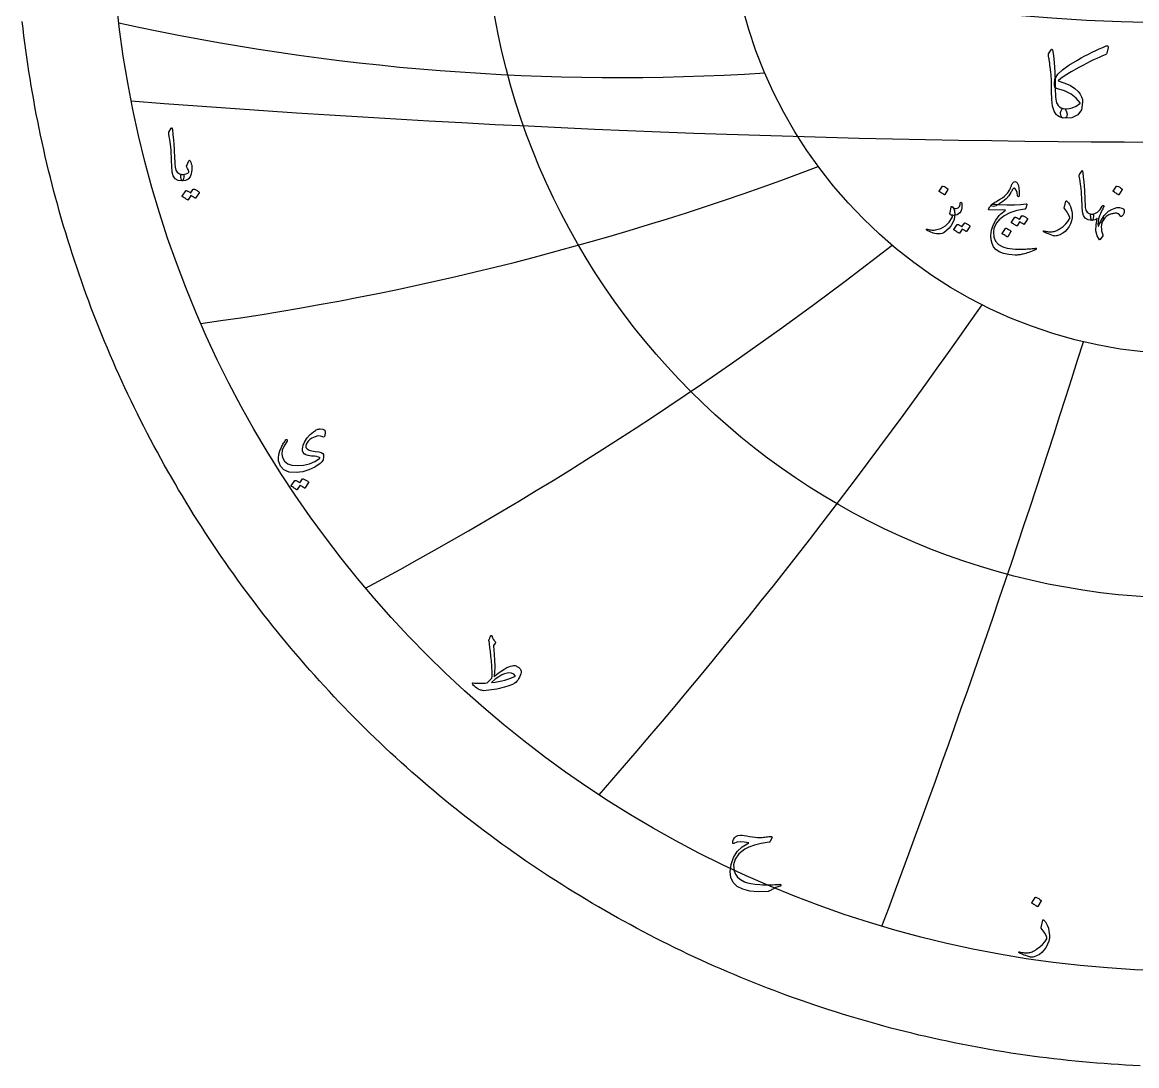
# Model space of a CAD drawing. Header units: millimetres. Extents: x -71 to 71, y -71 to 73.
# Drawn here: x -70.3 to -3.2, y -70.7 to -7.9 of the extents above; entities that cross this region are included whole.
import ezdxf

# ---------------------------------------------------------------- set-up
doc = ezdxf.new("R2010")
doc.units = ezdxf.units.MM
for name, color, linetype in [('CUT_OUTER', 1, 'Continuous'), ('ENGRAVE', 7, 'Continuous'), ('ENGRAVE_FINE', 8, 'Continuous'), ('TEXT', 5, 'Continuous')]:
    doc.layers.add(name, color=color, linetype=linetype)

msp = doc.modelspace()

# ---------------------------------------------------------------- linework, layer by layer
at = {"layer": 'CUT_OUTER'}
msp.add_lwpolyline([(-3.0384, -70.6972), (-3.4722, -70.6773), (-3.9058, -70.6546), (-4.3392, -70.6293), (-4.7725, -70.6014), (-5.2056, -70.5708), (-5.6385, -70.5375), (-6.0712, -70.5016), (-6.5037, -70.463), (-6.9359, -70.4218), (-7.3679, -70.3779), (-7.7996, -70.3313), (-8.231, -70.2822), (-8.6621, -70.2303), (-9.0928, -70.1759), (-9.5233, -70.1187), (-9.9533, -70.059), (-10.383, -69.9966), (-10.8123, -69.9316), (-11.2412, -69.8639), (-11.6697, -69.7936), (-12.0977, -69.7207), (-12.5253, -69.6452), (-12.9524, -69.567), (-13.379, -69.4862), (-13.8051, -69.4028), (-14.2307, -69.3168), (-14.6557, -69.2282), (-15.0802, -69.137), (-15.5042, -69.0431), (-15.9275, -68.9467), (-16.3502, -68.8477), (-16.7724, -68.746), (-17.1939, -68.6418), (-17.6147, -68.535), (-18.0349, -68.4257), (-18.4544, -68.3137), (-18.8733, -68.1992), (-19.2914, -68.0821), (-19.7087, -67.9625), (-20.1254, -67.8403), (-20.5413, -67.7155), (-20.9564, -67.5882), (-21.3707, -67.4583), (-21.7842, -67.3259), (-22.1969, -67.191), (-22.6088, -67.0535), (-23.0198, -66.9135), (-23.4299, -66.771), (-23.8392, -66.626), (-24.2475, -66.4785), (-24.655, -66.3285), (-25.0615, -66.1759), (-25.4671, -66.0209), (-25.8717, -65.8634), (-26.2753, -65.7034), (-26.678, -65.541), (-27.0796, -65.376), (-27.4803, -65.2086), (-27.8799, -65.0388), (-28.2784, -64.8665), (-28.6759, -64.6918), (-29.0723, -64.5146), (-29.4676, -64.335), (-29.8618, -64.153), (-30.2549, -63.9685), (-30.6468, -63.7817), (-31.0376, -63.5925), (-31.4272, -63.4008), (-31.8156, -63.2068), (-32.2029, -63.0104), (-32.5889, -62.8116), (-32.9737, -62.6105), (-33.3572, -62.407), (-33.7395, -62.2011), (-34.1205, -61.9929), (-34.5003, -61.7824), (-34.8787, -61.5695), (-35.2558, -61.3544), (-35.6316, -61.1369), (-36.0061, -60.9171), (-36.3792, -60.695), (-36.7509, -60.4707), (-37.1213, -60.244), (-37.4902, -60.0151), (-37.8578, -59.784), (-38.2239, -59.5505), (-38.5886, -59.3149), (-38.9518, -59.077), (-39.3135, -58.8369), (-39.6738, -58.5945), (-40.0326, -58.35), (-40.3899, -58.1033), (-40.7456, -57.8543), (-41.0998, -57.6032), (-41.4525, -57.35), (-41.8036, -57.0946), (-42.1532, -56.837), (-42.5011, -56.5773), (-42.8475, -56.3154), (-43.1922, -56.0514), (-43.5353, -55.7854), (-43.8768, -55.5172), (-44.2166, -55.2469), (-44.5548, -54.9746), (-44.8913, -54.7002), (-45.226, -54.4237), (-45.5591, -54.1451), (-45.8905, -53.8646), (-46.2201, -53.582), (-46.548, -53.2974), (-46.8742, -53.0108), (-47.1986, -52.7222), (-47.5212, -52.4316), (-47.842, -52.139), (-48.161, -51.8444), (-48.4782, -51.548), (-48.7936, -51.2495), (-49.1072, -50.9492), (-49.4188, -50.6469), (-49.7287, -50.3427), (-50.0366, -50.0366), (-50.3427, -49.7287), (-50.6469, -49.4188), (-50.9492, -49.1072), (-51.2495, -48.7936), (-51.548, -48.4782), (-51.8444, -48.161), (-52.139, -47.842), (-52.4316, -47.5212), (-52.7222, -47.1986), (-53.0108, -46.8742), (-53.2974, -46.548), (-53.582, -46.2201), (-53.8646, -45.8905), (-54.1451, -45.5591), (-54.4237, -45.226), (-54.7002, -44.8913), (-54.9746, -44.5548), (-55.2469, -44.2166), (-55.5172, -43.8768), (-55.7854, -43.5353), (-56.0514, -43.1922), (-56.3154, -42.8475), (-56.5773, -42.5011), (-56.837, -42.1532), (-57.0946, -41.8036), (-57.35, -41.4525), (-57.6032, -41.0998), (-57.8543, -40.7456), (-58.1033, -40.3899), (-58.35, -40.0326), (-58.5945, -39.6738), (-58.8369, -39.3135), (-59.077, -38.9518), (-59.3149, -38.5886), (-59.5505, -38.2239), (-59.784, -37.8578), (-60.0151, -37.4902), (-60.244, -37.1213), (-60.4707, -36.7509), (-60.695, -36.3792), (-60.9171, -36.0061), (-61.1369, -35.6316), (-61.3544, -35.2558), (-61.5695, -34.8787), (-61.7824, -34.5003), (-61.9929, -34.1205), (-62.2011, -33.7395), (-62.407, -33.3572), (-62.6105, -32.9737), (-62.8116, -32.5889), (-63.0104, -32.2029), (-63.2068, -31.8156), (-63.4008, -31.4272), (-63.5925, -31.0376), (-63.7817, -30.6468), (-63.9685, -30.2549), (-64.153, -29.8618), (-64.335, -29.4676), (-64.5146, -29.0723), (-64.6918, -28.6759), (-64.8665, -28.2784), (-65.0388, -27.8799), (-65.2086, -27.4803), (-65.376, -27.0796), (-65.541, -26.678), (-65.7034, -26.2753), (-65.8634, -25.8717), (-66.0209, -25.4671), (-66.1759, -25.0615), (-66.3285, -24.655), (-66.4785, -24.2475), (-66.626, -23.8392), (-66.771, -23.4299), (-66.9135, -23.0198), (-67.0535, -22.6088), (-67.191, -22.1969), (-67.3259, -21.7842), (-67.4583, -21.3707), (-67.5882, -20.9564), (-67.7155, -20.5413), (-67.8403, -20.1254), (-67.9625, -19.7087), (-68.0821, -19.2914), (-68.1992, -18.8733), (-68.3137, -18.4544), (-68.4257, -18.0349), (-68.535, -17.6147), (-68.6418, -17.1939), (-68.746, -16.7724), (-68.8477, -16.3502), (-68.9467, -15.9275), (-69.0431, -15.5042), (-69.137, -15.0802), (-69.2282, -14.6557), (-69.3168, -14.2307), (-69.4028, -13.8051), (-69.4862, -13.379), (-69.567, -12.9524), (-69.6452, -12.5253), (-69.7207, -12.0977), (-69.7936, -11.6697), (-69.8639, -11.2412), (-69.9316, -10.8123), (-69.9966, -10.383), (-70.059, -9.9533), (-70.1187, -9.5233), (-70.1759, -9.0928), (-70.2303, -8.6621), (-70.2822, -8.231), (-70.3313, -7.7996)], dxfattribs=at)
at = {"layer": 'ENGRAVE'}
for radius in [65, 42.5483, 27.8517]:
    msp.add_circle((0, 0), radius, dxfattribs=at)
for centre, radius, start, end in [((0, 110.8421), 118.728, 237.334847, 302.665153), ((-34.3759, 128.2927), 139.4671, 257.517365, 273.595273), ((-82.9134, 143.6102), 171.1984, 277.834249, 290.696576), ((-156.1993, 156.1993), 224.9596, 298.266678, 307.913423), ((-286.7682, 165.5657), 333.8538, 318.79094, 325.222103), ((-639.4449, 171.3387), 663.368, 339.3790811, 342.5946627)]:
    msp.add_arc(centre, radius, start, end, dxfattribs=at)
at = {"layer": 'ENGRAVE_FINE'}
msp.add_arc((0, 804.8937), 819.9608, 265.5394658, 274.4605342, dxfattribs=at)
at = {"layer": 'TEXT'}
for points in [[(-7.975, -11.3838), (-7.5652, -11.5182), (-7.227, -11.6684), (-6.9602, -11.8344), (-6.765, -12.0163), (-6.6471, -12.1778), (-6.5629, -12.338), (-6.5123, -12.4968), (-6.4955, -12.6543), (-6.5687, -13.1166), (-6.7884, -13.4311), (-7.1545, -13.5978), (-7.667, -13.6168), (-7.7034, -13.6071), (-7.7357, -13.5838), (-7.7639, -13.5466), (-7.788, -13.4958), (-7.8097, -13.4232), (-7.8196, -13.3541), (-7.8179, -13.2885), (-7.8045, -13.2263), (-7.7732, -13.1383), (-7.7399, -13.0778), (-7.7045, -13.0448), (-7.667, -13.0393), (-7.3834, -13.0561), (-7.1211, -13.0131), (-6.8802, -12.9103), (-6.6605, -12.7478), (-6.6471, -12.7343), (-6.6399, -12.7216), (-6.6388, -12.7096), (-6.644, -12.6983), (-6.8757, -12.4233), (-7.1912, -12.1868), (-7.5907, -11.9888), (-8.074, -11.8293), (-8.1245, -11.8014), (-8.1606, -11.7454), (-8.1823, -11.6612), (-8.1895, -11.5488), (-8.1861, -11.4494), (-8.1757, -11.3604), (-8.1586, -11.2817), (-8.1345, -11.2133), (-7.9795, -10.9802), (-7.7069, -10.721), (-7.3167, -10.4357), (-6.809, -10.1243), (-6.5823, -9.9979), (-6.3587, -9.8774), (-6.1382, -9.7628), (-5.9207, -9.654), (-5.7064, -9.5511), (-5.4952, -9.4539), (-5.287, -9.3627), (-5.082, -9.2773), (-5.0167, -9.2621), (-4.9747, -9.2718), (-4.9562, -9.3061), (-4.961, -9.3653), (-5.0435, -9.7118), (-5.0552, -9.7472), (-5.0737, -9.7764), (-5.0992, -9.7994), (-5.1315, -9.8163), (-5.2889, -9.8762), (-5.4587, -9.9462), (-5.6409, -10.0261), (-5.8355, -10.116), (-6.0421, -10.2162), (-6.2604, -10.3271), (-6.4903, -10.4486), (-6.732, -10.5808), (-7.183, -10.8372), (-7.5405, -11.0565), (-7.8045, -11.2387), (-7.975, -11.3838)], [(-7.6615, -13.0393), (-7.5752, -13.0729), (-7.5089, -13.141), (-7.4625, -13.2434), (-7.436, -13.3803), (-7.4377, -13.494), (-7.4759, -13.5714), (-7.5505, -13.6123), (-7.6615, -13.6168), (-7.7849, -13.5934), (-7.8966, -13.5508), (-7.9967, -13.4889), (-8.085, -13.4078), (-8.2139, -13.2039), (-8.3036, -12.9004), (-8.3542, -12.4972), (-8.3655, -11.9943), (-8.3638, -11.8418), (-8.3641, -11.6924), (-8.3665, -11.5462), (-8.371, -11.403), (-8.3775, -11.2633), (-8.3861, -11.1273), (-8.3968, -10.9951), (-8.4095, -10.8668), (-8.4282, -10.7038), (-8.4459, -10.556), (-8.4626, -10.4233), (-8.4782, -10.3058), (-8.4929, -10.204), (-8.5064, -10.1188), (-8.519, -10.05), (-8.5305, -9.9978), (-8.5501, -9.9104), (-8.5594, -9.841), (-8.5583, -9.7894), (-8.547, -9.7558), (-8.3875, -9.5028), (-8.3645, -9.4766), (-8.3449, -9.4698), (-8.3287, -9.4821), (-8.316, -9.5138), (-8.2483, -9.8468), (-8.1991, -10.2906), (-8.1685, -10.8451), (-8.1565, -11.5103), (-8.1522, -11.7562), (-8.1448, -11.9771), (-8.1343, -12.1728), (-8.1207, -12.3435), (-8.1041, -12.4887), (-8.0843, -12.6082), (-8.0615, -12.7019), (-8.0355, -12.7698), (-7.9729, -12.8691), (-7.8897, -12.9471), (-7.7859, -13.0038), (-7.6615, -13.0393)], [(-61.3606, -14.2373), (-61.3521, -14.2241), (-61.3441, -14.2153), (-61.3367, -14.2109), (-61.3298, -14.2109), (-61.3194, -14.2167), (-61.31, -14.234), (-61.3018, -14.2629), (-61.2946, -14.3033), (-61.2583, -14.6319), (-61.2286, -14.9358), (-61.2055, -15.2149), (-61.189, -15.4693), (-61.1785, -15.6868), (-61.1687, -15.8818), (-61.1598, -16.0542), (-61.1516, -16.2041), (-61.1446, -16.3314), (-61.139, -16.4362), (-61.1347, -16.5184), (-61.1318, -16.5781), (-61.0928, -16.7569), (-61.0064, -16.8883), (-60.8728, -16.9725), (-60.6918, -17.0093), (-60.6415, -17.0225), (-60.6093, -17.0533), (-60.5953, -17.1017), (-60.5994, -17.1677), (-60.6201, -17.2717), (-60.6423, -17.3459), (-60.6663, -17.3905), (-60.6918, -17.4053), (-60.9465, -17.3718), (-61.134, -17.2711), (-61.2545, -17.1034), (-61.3078, -16.8685), (-61.3162, -16.7562), (-61.3238, -16.6436), (-61.3305, -16.5307), (-61.3364, -16.4175), (-61.3418, -16.3041), (-61.3469, -16.1904), (-61.3517, -16.0764), (-61.3562, -15.9621), (-61.3645, -15.7442), (-61.376, -15.548), (-61.3909, -15.3735), (-61.409, -15.2207), (-61.4305, -15.074), (-61.4552, -14.9177), (-61.4833, -14.7517), (-61.5146, -14.5761), (-61.5188, -14.5445), (-61.5179, -14.5156), (-61.5122, -14.4895), (-61.5014, -14.4661)], [(-60.4278, -16.4769), (-60.3046, -16.2041), (-60.2865, -16.1741), (-60.2672, -16.1634), (-60.2469, -16.1719), (-60.2254, -16.1997), (-60.1858, -16.2829), (-60.155, -16.3697), (-60.133, -16.46), (-60.1198, -16.5539), (-60.1157, -16.652), (-60.1209, -16.7547), (-60.1355, -16.8621), (-60.1594, -16.9741), (-60.2323, -17.1628), (-60.3453, -17.2975), (-60.4985, -17.3784), (-60.6918, -17.4053), (-60.7141, -17.3913), (-60.7369, -17.3492), (-60.7603, -17.2791), (-60.7842, -17.1809), (-60.7911, -17.1284), (-60.7897, -17.0852), (-60.7801, -17.0514), (-60.7622, -17.0269), (-60.7479, -17.0176), (-60.7314, -17.0115), (-60.7127, -17.0088), (-60.6918, -17.0093), (-60.57, -17.0055), (-60.4641, -16.9807), (-60.3742, -16.9351), (-60.3002, -16.8685), (-60.2969, -16.8633), (-60.2958, -16.8564), (-60.2969, -16.8479), (-60.3002, -16.8377), (-60.3176, -16.7756), (-60.3431, -16.7123), (-60.377, -16.648), (-60.419, -16.5825), (-60.4328, -16.5578), (-60.4388, -16.5319), (-60.4372, -16.505), (-60.4278, -16.4769)], [(-6.5505, -16.8095), (-6.5425, -16.7971), (-6.535, -16.7889), (-6.5281, -16.7848), (-6.5216, -16.7848), (-6.5118, -16.7902), (-6.5031, -16.8064), (-6.4953, -16.8335), (-6.4886, -16.8714), (-6.4546, -17.1795), (-6.4268, -17.4643), (-6.4051, -17.726), (-6.3896, -17.9645), (-6.3797, -18.1684), (-6.3705, -18.3512), (-6.3622, -18.5129), (-6.3546, -18.6534), (-6.348, -18.7727), (-6.3427, -18.871), (-6.3387, -18.9481), (-6.336, -19.004), (-6.2994, -19.1716), (-6.2184, -19.2948), (-6.0931, -19.3737), (-5.9235, -19.4083), (-5.8763, -19.4206), (-5.8462, -19.4495), (-5.833, -19.4949), (-5.8369, -19.5568), (-5.8562, -19.6542), (-5.8771, -19.7238), (-5.8995, -19.7656), (-5.9235, -19.7795), (-6.1622, -19.7481), (-6.3381, -19.6537), (-6.451, -19.4964), (-6.501, -19.2763), (-6.5089, -19.1709), (-6.516, -19.0654), (-6.5223, -18.9595), (-6.5278, -18.8534), (-6.5328, -18.7471), (-6.5376, -18.6405), (-6.5421, -18.5336), (-6.5464, -18.4265), (-6.5541, -18.2222), (-6.5649, -18.0382), (-6.5789, -17.8747), (-6.5959, -17.7314), (-6.616, -17.5939), (-6.6392, -17.4473), (-6.6655, -17.2917), (-6.6949, -17.1271), (-6.6987, -17.0975), (-6.698, -17.0704), (-6.6926, -17.0459), (-6.6825, -17.024)], [(-60.0362, -17.9025), (-60.0307, -17.897), (-60.023, -17.8937), (-60.0131, -17.8926), (-60.001, -17.8937), (-59.9577, -17.9099), (-59.9158, -17.9278), (-59.8752, -17.9473), (-59.836, -17.9685), (-59.798, -17.9916), (-59.7607, -18.0169), (-59.7243, -18.0444), (-59.6886, -18.0741), (-59.6818, -18.0832), (-59.6787, -18.0928), (-59.6796, -18.103), (-59.6842, -18.1137), (-59.8954, -18.4481), (-59.9012, -18.4525), (-59.9097, -18.4525), (-59.921, -18.4481), (-59.935, -18.4393), (-59.9447, -18.4312), (-59.9603, -18.4201), (-59.9821, -18.4059), (-60.0098, -18.3887), (-60.0439, -18.3682), (-60.0846, -18.3442), (-60.1319, -18.3165), (-60.1858, -18.2853), (-60.353, -18.5449), (-60.3607, -18.5529), (-60.3706, -18.5548), (-60.3827, -18.5507), (-60.397, -18.5405), (-60.4094, -18.5317), (-60.4289, -18.5185), (-60.4556, -18.5009), (-60.4894, -18.4789), (-60.531, -18.4525), (-60.5807, -18.4217), (-60.6388, -18.3865), (-60.705, -18.3469), (-60.7119, -18.3403), (-60.7149, -18.3337), (-60.7141, -18.3271), (-60.7094, -18.3205), (-60.4938, -17.9993), (-60.4883, -17.9938), (-60.4806, -17.9905), (-60.4707, -17.9894), (-60.4586, -17.9905), (-60.4218, -18.0025), (-60.386, -18.0164), (-60.3514, -18.0322), (-60.3178, -18.0499), (-60.2854, -18.0693), (-60.254, -18.0901), (-60.2238, -18.1122), (-60.1946, -18.1357)], [(-14.9325, -17.7211), (-14.9273, -17.716), (-14.9201, -17.7129), (-14.9108, -17.7118), (-14.8995, -17.7129), (-14.8193, -17.7454), (-14.7438, -17.7851), (-14.6729, -17.832), (-14.6066, -17.8861), (-14.6002, -17.8944), (-14.5973, -17.9026), (-14.5981, -17.9109), (-14.6025, -17.9191), (-14.7964, -18.2326), (-14.8036, -18.2401), (-14.8129, -18.2419), (-14.8242, -18.238), (-14.8376, -18.2285), (-14.8492, -18.2203), (-14.8675, -18.2079), (-14.8925, -18.1914), (-14.9243, -18.1708), (-14.9632, -18.146), (-15.0098, -18.1171), (-15.0642, -18.0841), (-15.1264, -18.047), (-15.1346, -18.0408), (-15.1388, -18.0346), (-15.1388, -18.0284), (-15.1346, -18.0223)], [(-12.0244, -18.8885), (-11.9999, -18.8598), (-11.9718, -18.8313), (-11.9401, -18.803), (-11.9048, -18.7751), (-11.8658, -18.7471), (-11.8233, -18.7189), (-11.7771, -18.6904), (-11.7274, -18.6616), (-11.5067, -18.5312), (-11.3273, -18.4162), (-11.1891, -18.3167), (-11.0921, -18.2326), (-11.0171, -18.1499), (-10.9529, -18.0625), (-10.8995, -17.9704), (-10.857, -17.8738), (-10.8386, -17.8254), (-10.8204, -17.7794), (-10.8025, -17.7357), (-10.7848, -17.6943), (-10.7677, -17.6558), (-10.7513, -17.6206), (-10.7357, -17.5887), (-10.7209, -17.5603), (-10.6881, -17.5115), (-10.6518, -17.4767), (-10.6118, -17.4558), (-10.5683, -17.4489), (-10.5257, -17.4558), (-10.4847, -17.4767), (-10.4453, -17.5115), (-10.4074, -17.5603), (-10.3602, -17.6716), (-10.33, -17.8325), (-10.3169, -18.0429), (-10.3208, -18.3028), (-10.3233, -18.3262), (-10.3311, -18.343), (-10.344, -18.353), (-10.362, -18.3564), (-10.3806, -18.3528), (-10.395, -18.3419), (-10.4053, -18.3239), (-10.4115, -18.2986), (-10.4432, -18.1001), (-10.4888, -17.9583), (-10.5484, -17.8732), (-10.6219, -17.8449), (-10.6407, -17.8482), (-10.66, -17.8583), (-10.6799, -17.875), (-10.7003, -17.8985), (-10.7093, -17.9126), (-10.7198, -17.93), (-10.732, -17.9507), (-10.7456, -17.9748), (-10.7608, -18.0023), (-10.7776, -18.0331), (-10.7959, -18.0672), (-10.8158, -18.1048), (-10.9338, -18.2981), (-11.0942, -18.4781), (-11.2968, -18.6446), (-11.5418, -18.7978), (-11.5443, -18.7993), (-11.5521, -18.8039), (-11.565, -18.8117), (-11.583, -18.8225), (-11.6062, -18.8364), (-11.6346, -18.8534), (-11.6681, -18.8736), (-11.7068, -18.8968), (-11.7885, -18.9334), (-11.8687, -18.9442), (-11.9473, -18.9292), (-12.0244, -18.8885)], [(-4.4509, -17.7253), (-4.4457, -17.7201), (-4.4385, -17.717), (-4.4292, -17.716), (-4.4179, -17.717), (-4.3377, -17.7495), (-4.2622, -17.7892), (-4.1913, -17.8361), (-4.125, -17.8903), (-4.1186, -17.8985), (-4.1157, -17.9068), (-4.1165, -17.915), (-4.1209, -17.9233), (-4.3148, -18.2368), (-4.322, -18.2442), (-4.3313, -18.246), (-4.3426, -18.2422), (-4.356, -18.2326), (-4.3676, -18.2244), (-4.3859, -18.212), (-4.4109, -18.1955), (-4.4426, -18.1749), (-4.4816, -18.1501), (-4.5282, -18.1213), (-4.5826, -18.0883), (-4.6448, -18.0511), (-4.653, -18.0449), (-4.6571, -18.0388), (-4.6571, -18.0326), (-4.653, -18.0264)], [(-13.8229, -18.6946), (-13.8028, -18.6977), (-13.7878, -18.707), (-13.778, -18.7225), (-13.7734, -18.7441), (-13.7649, -18.888), (-13.7723, -19.0184), (-13.7958, -19.1355), (-13.8353, -19.2391), (-13.8915, -19.3263), (-13.9652, -19.3938), (-14.0565, -19.4418), (-14.1653, -19.4701), (-14.2416, -19.4792), (-14.3138, -19.4773), (-14.3818, -19.4647), (-14.4458, -19.4413), (-14.4679, -19.4237), (-14.4808, -19.3959), (-14.4844, -19.3577), (-14.4788, -19.3093), (-14.4169, -18.9958), (-14.412, -18.972), (-14.4055, -18.9545), (-14.3975, -18.9432), (-14.388, -18.938), (-14.3774, -18.9385), (-14.3663, -18.9442), (-14.3547, -18.955), (-14.3426, -18.971), (-14.3114, -19.0061), (-14.2715, -19.0329), (-14.2227, -19.0514), (-14.1653, -19.0618), (-14.1054, -19.0623), (-14.0498, -19.0514), (-13.9982, -19.0293), (-13.9508, -18.9958), (-13.9098, -18.9493), (-13.8817, -18.8926), (-13.8664, -18.8256), (-13.8641, -18.7483), (-13.8615, -18.7248), (-13.8538, -18.708), (-13.8409, -18.698), (-13.8229, -18.6946)], [(-7.4993, -18.6286), (-7.4969, -18.6212), (-7.4941, -18.6152), (-7.4907, -18.6108), (-7.4869, -18.608), (-7.4753, -18.607), (-7.4611, -18.6121), (-7.4443, -18.6235), (-7.425, -18.641), (-7.3497, -18.7305), (-7.2848, -18.8338), (-7.2301, -18.9512), (-7.1858, -19.0824), (-7.1512, -19.2237), (-7.1301, -19.3629), (-7.1223, -19.5), (-7.128, -19.6351), (-7.1646, -19.813), (-7.2249, -19.9837), (-7.309, -20.1471), (-7.4168, -20.3034), (-7.5457, -20.4449), (-7.6931, -20.5602), (-7.8592, -20.6491), (-8.0438, -20.7118), (-8.0933, -20.7223), (-8.1428, -20.7252), (-8.1923, -20.7203), (-8.2417, -20.7076), (-8.3558, -20.6678), (-8.4588, -20.6308), (-8.5507, -20.5966), (-8.6316, -20.5653), (-8.701, -20.5368), (-8.7589, -20.5112), (-8.8052, -20.4884), (-8.8399, -20.4684), (-8.8471, -20.4622), (-8.8523, -20.456), (-8.8553, -20.4498), (-8.8564, -20.4436), (-8.8556, -20.4356), (-8.8533, -20.4282), (-8.8494, -20.4212), (-8.844, -20.4148), (-8.837, -20.4099), (-8.8285, -20.4075), (-8.8185, -20.4078), (-8.8069, -20.4106), (-8.7362, -20.4296), (-8.6687, -20.4452), (-8.6042, -20.4574), (-8.5429, -20.4663), (-8.4841, -20.4719), (-8.4274, -20.4741), (-8.3727, -20.4729), (-8.3201, -20.4684), (-8.2677, -20.46), (-8.2134, -20.4472), (-8.1573, -20.4301), (-8.0994, -20.4086), (-8.0398, -20.3824), (-7.9783, -20.3513), (-7.915, -20.3154), (-7.8499, -20.2745), (-7.6671, -20.143), (-7.5106, -20.0002), (-7.3804, -19.846), (-7.2765, -19.6805), (-7.2698, -19.6671), (-7.2662, -19.6516), (-7.2657, -19.6341), (-7.2683, -19.6145), (-7.3116, -19.4987), (-7.3796, -19.3701), (-7.4724, -19.2286), (-7.59, -19.0741), (-7.5952, -19.0643), (-7.5983, -19.0556), (-7.5993, -19.0478), (-7.5983, -19.0411)], [(-14.3385, -18.971), (-14.2918, -19.0326), (-14.255, -19.0937), (-14.2279, -19.1543), (-14.2106, -19.2144), (-14.2008, -19.2783), (-14.1962, -19.3546), (-14.1967, -19.4433), (-14.2024, -19.5444), (-14.2372, -19.7344), (-14.3045, -19.9167), (-14.4042, -20.0912), (-14.5365, -20.258), (-14.6819, -20.4013), (-14.8211, -20.5055), (-14.9542, -20.5705), (-15.081, -20.5963), (-15.286, -20.589), (-15.4842, -20.5509), (-15.6758, -20.4818), (-15.8606, -20.3818), (-15.8735, -20.3732), (-15.8833, -20.3642), (-15.89, -20.3547), (-15.8936, -20.3446), (-15.8944, -20.333), (-15.8926, -20.323), (-15.8882, -20.3145), (-15.8813, -20.3075), (-15.8707, -20.3029), (-15.8596, -20.3013), (-15.848, -20.3029), (-15.8359, -20.3075), (-15.7672, -20.3265), (-15.7013, -20.3421), (-15.6383, -20.3543), (-15.5781, -20.3632), (-15.5204, -20.3685), (-15.4651, -20.3699), (-15.4122, -20.3674), (-15.3615, -20.3611), (-15.0302, -20.2663), (-14.75, -20.1095), (-14.5208, -19.8909), (-14.3426, -19.6104), (-14.3408, -19.6016), (-14.3395, -19.5877), (-14.3388, -19.5686), (-14.3385, -19.5444), (-14.3452, -19.5256), (-14.3653, -19.5021), (-14.3988, -19.474), (-14.4458, -19.4413), (-14.4664, -19.416), (-14.4788, -19.3856), (-14.4829, -19.35), (-14.4788, -19.3093), (-14.4169, -18.9958), (-14.4042, -18.9555), (-14.387, -18.938), (-14.3651, -18.9432), (-14.3385, -18.971)], [(-11.5789, -18.8184), (-11.0496, -18.8369), (-10.592, -18.839), (-10.206, -18.8246), (-9.8918, -18.7936), (-9.8821, -18.7925), (-9.8737, -18.7931), (-9.8666, -18.7956), (-9.8608, -18.7998), (-9.8566, -18.8056), (-9.8541, -18.8127), (-9.8535, -18.8211), (-9.8546, -18.8308), (-9.8627, -18.8684), (-9.8706, -18.9029), (-9.8782, -18.9344), (-9.8856, -18.9628), (-9.8927, -18.988), (-9.8995, -19.0102), (-9.9061, -19.0293), (-9.9124, -19.0453), (-9.9258, -19.0708), (-9.9413, -19.0896), (-9.9588, -19.1017), (-9.9784, -19.1071), (-10.4548, -19.1935), (-10.8694, -19.3288), (-11.2221, -19.5132), (-11.5129, -19.7465), (-11.6598, -19.9143), (-11.7666, -20.092), (-11.8331, -20.2794), (-11.8594, -20.4766), (-11.8341, -20.7863), (-11.7336, -21.0387), (-11.5577, -21.2338), (-11.3066, -21.3718), (-11.1764, -21.4135), (-11.0333, -21.4481), (-10.8774, -21.4754), (-10.7085, -21.4955), (-10.527, -21.5087), (-10.3331, -21.5151), (-10.1269, -21.5148), (-9.9083, -21.5079), (-9.8305, -21.5035), (-9.7541, -21.4986), (-9.6789, -21.4932), (-9.6051, -21.4873), (-9.533, -21.4808), (-9.4633, -21.4738), (-9.3958, -21.4664), (-9.3308, -21.4584), (-9.3109, -21.4573), (-9.2967, -21.4625), (-9.2882, -21.4738), (-9.2854, -21.4914), (-9.2869, -21.5117), (-9.2916, -21.5275), (-9.2993, -21.5386), (-9.3101, -21.545), (-9.4267, -21.5942), (-9.537, -21.6388), (-9.6412, -21.6788), (-9.7391, -21.7141), (-9.8306, -21.7451), (-9.9155, -21.7719), (-9.9936, -21.7946), (-10.065, -21.8131), (-10.1322, -21.8268), (-10.1975, -21.8389), (-10.2611, -21.8495), (-10.3228, -21.8585), (-10.383, -21.8655), (-10.4419, -21.8698), (-10.4995, -21.8717), (-10.5559, -21.8709), (-10.9405, -21.841), (-11.2613, -21.776), (-11.518, -21.676), (-11.7109, -21.5409), (-11.8524, -21.372), (-11.9512, -21.1748), (-12.0071, -20.9492), (-12.0203, -20.6953), (-11.9798, -20.3802), (-11.8831, -20.0744), (-11.7302, -19.778), (-11.5211, -19.4908), (-11.4394, -19.4039), (-11.3468, -19.3206), (-11.2435, -19.2409), (-11.1293, -19.1649), (-12.1275, -19.1566), (-12.1515, -19.1463), (-12.1615, -19.1278), (-12.1577, -19.1009), (-12.1399, -19.0659), (-12.1064, -19.0148), (-12.0759, -18.9689), (-12.0486, -18.9282), (-12.0244, -18.8926), (-12.0032, -18.8625), (-11.9852, -18.838), (-11.9702, -18.8192), (-11.9584, -18.806), (-11.9316, -18.8037), (-11.8594, -18.805), (-11.7418, -18.8099), (-11.5789, -18.8184)], [(-5.2635, -19.7465), (-5.3089, -19.844), (-5.3419, -19.9466), (-5.3625, -20.0543), (-5.3708, -20.1673), (-5.3671, -20.2848), (-5.3522, -20.4065), (-5.3259, -20.5323), (-5.2883, -20.6623), (-5.2836, -20.6795), (-5.2821, -20.6942), (-5.2836, -20.7063), (-5.2883, -20.7159), (-5.4368, -20.9263), (-5.4504, -20.9415), (-5.4625, -20.95), (-5.4731, -20.9518), (-5.4821, -20.9469), (-5.6234, -20.7048), (-5.6925, -20.4075), (-5.6894, -20.0551), (-5.6141, -19.6475), (-5.6861, -19.7053), (-5.7616, -19.7465), (-5.8407, -19.7713), (-5.9235, -19.7795), (-5.9413, -19.7741), (-5.9575, -19.7578), (-5.9722, -19.7308), (-5.9854, -19.6929), (-5.9929, -19.6701), (-5.9988, -19.647), (-6.0032, -19.6237), (-6.006, -19.6001), (-6.0081, -19.5765), (-6.0101, -19.5531), (-6.0122, -19.5301), (-6.0143, -19.5073), (-6.0117, -19.4655), (-5.9957, -19.4351), (-5.9663, -19.416), (-5.9235, -19.4083), (-5.7551, -19.3706), (-5.5966, -19.2783), (-5.4478, -19.1314), (-5.3089, -18.9298), (-5.2901, -18.9042), (-5.2707, -18.8895), (-5.2509, -18.8857), (-5.2305, -18.8926), (-5.2155, -18.9058), (-5.2078, -18.9205), (-5.2073, -18.9367), (-5.214, -18.9545), (-5.2505, -19.019), (-5.2857, -19.0844), (-5.3196, -19.151), (-5.3522, -19.2185), (-5.3835, -19.2871), (-5.4135, -19.3567), (-5.4423, -19.4273), (-5.4698, -19.499), (-5.5306, -19.6942), (-5.5646, -19.863), (-5.5718, -20.0056), (-5.5523, -20.1219), (-5.5504, -20.1255), (-5.5492, -20.1281), (-5.5484, -20.1296), (-5.5481, -20.1301), (-5.5479, -20.1296), (-5.5471, -20.1281), (-5.5458, -20.1255), (-5.544, -20.1219), (-5.5189, -20.0627), (-5.493, -20.0048), (-5.4663, -19.9482), (-5.4388, -19.8929), (-5.4103, -19.8387), (-5.3805, -19.7852), (-5.3495, -19.7325), (-5.3171, -19.6805), (-5.2937, -19.6444), (-5.2728, -19.6228), (-5.2545, -19.6155), (-5.2388, -19.6228), (-5.231, -19.6382), (-5.2326, -19.664), (-5.2434, -19.7001), (-5.2635, -19.7465)], [(-4.224, -19.5238), (-4.2774, -19.4402), (-4.3467, -19.3835), (-4.4321, -19.3536), (-4.5334, -19.3505), (-4.5909, -19.3579), (-4.6478, -19.3675), (-4.7043, -19.3795), (-4.7603, -19.3938), (-4.8157, -19.411), (-4.8706, -19.4315), (-4.925, -19.4553), (-4.9789, -19.4825), (-5.0712, -19.5444), (-5.1583, -19.631), (-5.2403, -19.7424), (-5.3171, -19.8785), (-5.339, -19.9092), (-5.3594, -19.927), (-5.3782, -19.9319), (-5.3955, -19.9239), (-5.4099, -19.9079), (-5.4161, -19.8888), (-5.4141, -19.8666), (-5.4038, -19.8414), (-5.388, -19.8081), (-5.3738, -19.7785), (-5.3612, -19.7524), (-5.3501, -19.73), (-5.3403, -19.7109), (-5.3316, -19.6949), (-5.3238, -19.6821), (-5.3171, -19.6723), (-5.2565, -19.581), (-5.1944, -19.4969), (-5.1307, -19.4201), (-5.0655, -19.3505), (-4.9987, -19.2879), (-4.9304, -19.2319), (-4.8605, -19.1827), (-4.7891, -19.1401), (-4.6058, -19.0569), (-4.4354, -19.0133), (-4.2779, -19.0094), (-4.1333, -19.0453), (-4.0716, -19.0764), (-4.027, -19.1164), (-3.9994, -19.1651), (-3.9889, -19.2226), (-3.9951, -19.301), (-4.0178, -19.3753), (-4.0569, -19.4454), (-4.1126, -19.5114), (-4.149, -19.54), (-4.1797, -19.5516), (-4.2047, -19.5462), (-4.224, -19.5238)], [(-13.6166, -19.9445), (-13.6115, -19.9393), (-13.6043, -19.9363), (-13.595, -19.9352), (-13.5836, -19.9363), (-13.543, -19.9515), (-13.5037, -19.9682), (-13.4657, -19.9865), (-13.4289, -20.0064), (-13.3932, -20.028), (-13.3583, -20.0518), (-13.3241, -20.0775), (-13.2908, -20.1054), (-13.2843, -20.1139), (-13.2815, -20.1229), (-13.2822, -20.1324), (-13.2866, -20.1425), (-13.4846, -20.456), (-13.49, -20.4601), (-13.498, -20.4601), (-13.5086, -20.456), (-13.5218, -20.4478), (-13.5308, -20.4401), (-13.5455, -20.4297), (-13.5658, -20.4164), (-13.5919, -20.4003), (-13.6238, -20.3811), (-13.662, -20.3586), (-13.7063, -20.3326), (-13.7569, -20.3034), (-13.9136, -20.5468), (-13.9208, -20.5542), (-13.9301, -20.556), (-13.9415, -20.5522), (-13.9549, -20.5426), (-13.9665, -20.5344), (-13.9848, -20.522), (-14.0098, -20.5055), (-14.0415, -20.4849), (-14.0804, -20.4601), (-14.1271, -20.4313), (-14.1815, -20.3983), (-14.2436, -20.3611), (-14.2501, -20.3549), (-14.2529, -20.3488), (-14.2521, -20.3426), (-14.2478, -20.3364), (-14.0456, -20.0353), (-14.0405, -20.0301), (-14.0333, -20.027), (-14.024, -20.026), (-14.0126, -20.027), (-13.9781, -20.0382), (-13.9446, -20.0512), (-13.9121, -20.0661), (-13.8806, -20.0827), (-13.8502, -20.1009), (-13.8208, -20.1203), (-13.7925, -20.1411), (-13.7651, -20.1631)], [(-10.1475, -19.5073), (-10.1423, -19.5021), (-10.1351, -19.499), (-10.1258, -19.498), (-10.1145, -19.499), (-10.0739, -19.5142), (-10.0346, -19.531), (-9.9966, -19.5493), (-9.9598, -19.5691), (-9.9241, -19.5908), (-9.8892, -19.6145), (-9.855, -19.6403), (-9.8216, -19.6681), (-9.8152, -19.6766), (-9.8123, -19.6857), (-9.8131, -19.6952), (-9.8175, -19.7053), (-10.0155, -20.0188), (-10.0209, -20.0229), (-10.0289, -20.0229), (-10.0395, -20.0188), (-10.0526, -20.0105), (-10.0616, -20.0029), (-10.0763, -19.9925), (-10.0967, -19.9792), (-10.1227, -19.9631), (-10.1547, -19.9439), (-10.1929, -19.9213), (-10.2372, -19.8954), (-10.2878, -19.8661), (-10.4445, -20.1095), (-10.4517, -20.117), (-10.461, -20.1188), (-10.4723, -20.1149), (-10.4858, -20.1054), (-10.4974, -20.0971), (-10.5157, -20.0848), (-10.5407, -20.0683), (-10.5724, -20.0476), (-10.6113, -20.0229), (-10.658, -19.994), (-10.7124, -19.961), (-10.7745, -19.9239), (-10.7809, -19.9177), (-10.7838, -19.9115), (-10.783, -19.9053), (-10.7786, -19.8991), (-10.5765, -19.598), (-10.5713, -19.5928), (-10.5641, -19.5898), (-10.5548, -19.5887), (-10.5435, -19.5898), (-10.509, -19.601), (-10.4754, -19.614), (-10.443, -19.6288), (-10.4115, -19.6454), (-10.3811, -19.6636), (-10.3517, -19.6831), (-10.3233, -19.7038), (-10.296, -19.7259)], [(-11.1375, -20.2621), (-11.1323, -20.257), (-11.1251, -20.2539), (-11.1158, -20.2528), (-11.1045, -20.2539), (-11.0243, -20.2864), (-10.9488, -20.3261), (-10.8779, -20.373), (-10.8116, -20.4271), (-10.8052, -20.4354), (-10.8023, -20.4436), (-10.8031, -20.4519), (-10.8075, -20.4601), (-11.0014, -20.7736), (-11.0086, -20.7811), (-11.0179, -20.7829), (-11.0292, -20.779), (-11.0426, -20.7695), (-11.0542, -20.7613), (-11.0725, -20.7489), (-11.0975, -20.7324), (-11.1293, -20.7118), (-11.1682, -20.687), (-11.2148, -20.6581), (-11.2692, -20.6251), (-11.3314, -20.588), (-11.3396, -20.5818), (-11.3438, -20.5756), (-11.3438, -20.5694), (-11.3396, -20.5633)], [(-52.2298, -32.8176), (-52.3722, -32.77), (-52.5312, -32.7681), (-52.7066, -32.8118), (-52.8986, -32.9012), (-53.0204, -32.9864), (-53.1219, -33.0882), (-53.203, -33.2064), (-53.2638, -33.3412), (-53.2698, -33.3681), (-53.2704, -33.3962), (-53.2654, -33.4253), (-53.255, -33.4556), (-53.1851, -33.5496), (-53.068, -33.6206), (-52.9035, -33.6684), (-52.6918, -33.6932), (-52.4828, -33.7154), (-52.331, -33.7559), (-52.2364, -33.8144), (-52.199, -33.8912), (-52.1949, -34.0518), (-52.2265, -34.1948), (-52.2939, -34.3202), (-52.397, -34.428), (-52.7245, -34.6515), (-53.0735, -34.8163), (-53.4439, -34.9221), (-53.8358, -34.9692), (-54.2637, -34.9395), (-54.5838, -34.8108), (-54.7961, -34.5831), (-54.9006, -34.2564), (-54.9066, -34.0771), (-54.8808, -33.8824), (-54.823, -33.6723), (-54.7334, -33.4468), (-54.7022, -33.3841), (-54.6701, -33.3236), (-54.6373, -33.2653), (-54.6036, -33.2092), (-54.5688, -33.155), (-54.5326, -33.1025), (-54.4951, -33.0516), (-54.4562, -33.0024), (-54.4353, -32.982), (-54.4166, -32.9738), (-54.4001, -32.9776), (-54.3858, -32.9936), (-54.3778, -33.0134), (-54.3759, -33.0332), (-54.38, -33.053), (-54.3902, -33.0728), (-54.5711, -33.3643), (-54.6784, -33.6272), (-54.7119, -33.8615), (-54.6718, -34.0672), (-54.5425, -34.2839), (-54.3528, -34.4368), (-54.1025, -34.5259), (-53.7918, -34.5512), (-53.3936, -34.5195), (-53.035, -34.4379), (-52.716, -34.3061), (-52.4366, -34.1244), (-52.4198, -34.109), (-52.4135, -34.0936), (-52.4176, -34.0782), (-52.4322, -34.0628), (-52.4913, -34.0342), (-52.5939, -34.01), (-52.7399, -33.9902), (-52.9294, -33.9748), (-53.1222, -33.9511), (-53.2693, -33.9066), (-53.3708, -33.8411), (-53.4266, -33.7548), (-53.4524, -33.6533), (-53.4596, -33.5469), (-53.448, -33.4355), (-53.4178, -33.3192), (-53.3196, -33.0906), (-53.1835, -32.8803), (-53.0094, -32.688), (-52.7974, -32.514), (-52.741, -32.4727), (-52.6863, -32.437), (-52.6332, -32.4067), (-52.5818, -32.382), (-52.5323, -32.3624), (-52.485, -32.3479), (-52.4399, -32.3382), (-52.397, -32.3336), (-52.2292, -32.3492), (-52.1264, -32.4227), (-52.0884, -32.5538), (-52.1154, -32.7428), (-52.1357, -32.7936), (-52.1616, -32.8231), (-52.1929, -32.831), (-52.2298, -32.8176)], [(-53.4618, -35.3564), (-53.4563, -35.3509), (-53.4486, -35.3476), (-53.4387, -35.3465), (-53.4266, -35.3476), (-53.3833, -35.3638), (-53.3413, -35.3817), (-53.3008, -35.4012), (-53.2616, -35.4224), (-53.2235, -35.4455), (-53.1862, -35.4708), (-53.1498, -35.4983), (-53.1142, -35.528), (-53.1073, -35.537), (-53.1043, -35.5467), (-53.1051, -35.5568), (-53.1098, -35.5676), (-53.321, -35.902), (-53.3268, -35.9064), (-53.3353, -35.9064), (-53.3466, -35.902), (-53.3606, -35.8932), (-53.3702, -35.885), (-53.3859, -35.8739), (-53.4076, -35.8597), (-53.4354, -35.8426), (-53.4695, -35.8221), (-53.5102, -35.798), (-53.5575, -35.7704), (-53.6114, -35.7392), (-53.7786, -35.9988), (-53.7863, -36.0067), (-53.7962, -36.0087), (-53.8083, -36.0045), (-53.8226, -35.9944), (-53.835, -35.9856), (-53.8545, -35.9724), (-53.8812, -35.9548), (-53.915, -35.9328), (-53.9565, -35.9064), (-54.0063, -35.8756), (-54.0643, -35.8404), (-54.1306, -35.8008), (-54.1375, -35.7942), (-54.1405, -35.7876), (-54.1397, -35.781), (-54.135, -35.7744), (-53.9194, -35.4532), (-53.9139, -35.4477), (-53.9062, -35.4444), (-53.8963, -35.4433), (-53.8842, -35.4444), (-53.8473, -35.4563), (-53.8116, -35.4702), (-53.7769, -35.486), (-53.7434, -35.5038), (-53.7109, -35.5231), (-53.6796, -35.5439), (-53.6493, -35.566), (-53.6202, -35.5896)], [(-42.2322, -45.0319), (-42.2113, -44.9841), (-42.1926, -44.9417), (-42.1761, -44.9049), (-42.1618, -44.8735), (-42.1499, -44.8479), (-42.1409, -44.8284), (-42.1345, -44.8149), (-42.131, -44.8075), (-42.1235, -44.7979), (-42.1145, -44.791), (-42.1037, -44.7869), (-42.0914, -44.7855), (-42.0812, -44.7872), (-42.0727, -44.7921), (-42.0658, -44.8004), (-42.0606, -44.8119), (-42.0375, -44.868), (-42.0166, -44.9175), (-41.9979, -44.9604), (-41.9814, -44.9967), (-41.9719, -45.0127), (-41.961, -45.0297), (-41.9488, -45.0479), (-41.9352, -45.0671), (-41.9199, -45.0875), (-41.9027, -45.1089), (-41.8836, -45.1315), (-41.8626, -45.1551), (-41.8494, -45.179), (-41.845, -45.2024), (-41.8494, -45.2252), (-41.8626, -45.2475), (-41.9462, -45.3575), (-41.9574, -45.3754), (-41.9649, -45.3938), (-41.9684, -45.4128), (-41.9682, -45.4323), (-41.9253, -45.9166), (-41.8978, -46.309), (-41.8857, -46.6096), (-41.889, -46.8183), (-41.8935, -46.8963), (-41.8983, -46.9674), (-41.9034, -47.0316), (-41.9088, -47.0889), (-41.9144, -47.1396), (-41.9203, -47.1841), (-41.9265, -47.2221), (-41.933, -47.2539), (-41.8014, -47.1533), (-41.6794, -47.0625), (-41.5671, -46.9817), (-41.4644, -46.9107), (-41.3715, -46.8494), (-41.2889, -46.7974), (-41.2164, -46.7548), (-41.1542, -46.7215), (-41.0433, -46.672), (-40.9397, -46.6335), (-40.8431, -46.606), (-40.7538, -46.5895), (-40.7065, -46.5881), (-40.657, -46.5972), (-40.6053, -46.6167), (-40.5514, -46.6467), (-40.4447, -46.7223), (-40.3666, -46.7952), (-40.3171, -46.8653), (-40.2962, -46.9327), (-40.2975, -47.0078), (-40.3149, -47.0922), (-40.3481, -47.186), (-40.3974, -47.2891), (-40.4524, -47.3906), (-40.503, -47.475), (-40.5492, -47.5424), (-40.591, -47.5927), (-40.6768, -47.6562), (-40.8242, -47.728), (-41.0332, -47.808), (-41.3038, -47.8963), (-41.4546, -47.94), (-41.6079, -47.9788), (-41.7637, -48.0126), (-41.922, -48.0415), (-42.0821, -48.0657), (-42.2437, -48.0855), (-42.4066, -48.1009), (-42.571, -48.1119), (-42.631, -48.0998), (-42.6881, -48.0855), (-42.7421, -48.069), (-42.7932, -48.0503), (-42.8417, -48.0294), (-42.8883, -48.0063), (-42.933, -47.981), (-42.9758, -47.9535), (-43.0508, -47.8985), (-43.1133, -47.8435), (-43.163, -47.7885), (-43.2002, -47.7335), (-43.2205, -47.6879), (-43.2244, -47.6565), (-43.2117, -47.6395), (-43.1826, -47.6367), (-43.1002, -47.6465), (-43.0115, -47.6538), (-42.9165, -47.6586), (-42.8152, -47.6609), (-42.7075, -47.6608), (-42.5935, -47.6582), (-42.4732, -47.6531), (-42.3466, -47.6455), (-42.0562, -47.3595), (-42.0508, -47.2446), (-42.0479, -47.1285), (-42.0475, -47.0114), (-42.0496, -46.8931), (-42.0538, -46.7735), (-42.06, -46.6522), (-42.0681, -46.5293), (-42.0782, -46.4047), (-42.0894, -46.2814), (-42.1013, -46.1622), (-42.1136, -46.0471), (-42.1266, -45.9361), (-42.1395, -45.829), (-42.1519, -45.7255), (-42.1637, -45.6255), (-42.175, -45.5291), (-42.1855, -45.4399), (-42.1953, -45.3614), (-42.2042, -45.2936), (-42.2124, -45.2365), (-42.2196, -45.1899), (-42.2261, -45.1535), (-42.2317, -45.1272), (-42.2366, -45.1111), (-42.2396, -45.093), (-42.2399, -45.0737), (-42.2374, -45.0534), (-42.2322, -45.0319)], [(-41.2906, -47.0911), (-41.4608, -47.1618), (-41.6503, -47.2726), (-41.859, -47.4236), (-42.087, -47.6147), (-41.866, -47.5873), (-41.6563, -47.5537), (-41.4579, -47.5136), (-41.2708, -47.4673), (-41.0952, -47.4152), (-40.9314, -47.3579), (-40.7795, -47.2953), (-40.6394, -47.2275), (-40.7345, -47.1101), (-40.8748, -47.0482), (-41.0601, -47.0419), (-41.2906, -47.0911)], [(-25.2061, -56.9627), (-25.3117, -57.2003), (-25.3213, -57.216), (-25.3326, -57.2278), (-25.3455, -57.2358), (-25.3601, -57.2399), (-25.8482, -57.3169), (-26.2566, -57.4115), (-26.5852, -57.5237), (-26.8341, -57.6535), (-27.183, -57.9381), (-27.4072, -58.2508), (-27.5064, -58.5915), (-27.4809, -58.9603), (-27.4033, -59.16), (-27.2719, -59.3365), (-27.0865, -59.49), (-26.8473, -59.6203), (-26.6792, -59.6786), (-26.47, -59.7259), (-26.2194, -59.7622), (-25.9277, -59.7875), (-25.7726, -59.7949), (-25.6197, -59.7996), (-25.469, -59.8015), (-25.3205, -59.8007), (-25.1747, -59.7974), (-25.0323, -59.7919), (-24.8931, -59.7842), (-24.7573, -59.7743), (-24.7254, -59.7721), (-24.7001, -59.7743), (-24.6814, -59.7809), (-24.6693, -59.7919), (-24.6627, -59.8054), (-24.6605, -59.8194), (-24.6627, -59.834), (-24.6693, -59.8491), (-24.6741, -59.8572), (-24.6797, -59.864), (-24.6862, -59.8693), (-24.6935, -59.8733), (-24.7013, -59.8767), (-24.7094, -59.8805), (-24.7178, -59.8844), (-24.7265, -59.8887), (-24.8532, -59.9291), (-24.9652, -59.9712), (-25.0622, -60.0149), (-25.1445, -60.0603), (-25.1971, -60.093), (-25.2451, -60.1208), (-25.2884, -60.1436), (-25.3271, -60.1615), (-25.3605, -60.1753), (-25.3881, -60.1857), (-25.41, -60.1929), (-25.4261, -60.1967), (-26.0278, -60.219), (-26.5393, -60.1758), (-26.9606, -60.0672), (-27.2917, -59.8931), (-27.5309, -59.6544), (-27.6723, -59.3563), (-27.7157, -58.9988), (-27.6613, -58.5819), (-27.5172, -58.162), (-27.2917, -57.8042), (-26.9848, -57.5086), (-26.5965, -57.2751), (-26.8715, -57.2226), (-27.1113, -57.2102), (-27.3159, -57.238), (-27.4853, -57.3059), (-27.5001, -57.3114), (-27.5139, -57.3147), (-27.5265, -57.3158), (-27.5381, -57.3147), (-27.5477, -57.3111), (-27.5546, -57.3048), (-27.5587, -57.2957), (-27.5601, -57.2839), (-27.554, -57.2292), (-27.5447, -57.175), (-27.532, -57.1214), (-27.5161, -57.0683), (-27.46, -56.9652), (-27.3709, -56.889), (-27.2488, -56.8398), (-27.0937, -56.8175), (-26.9955, -56.8183), (-26.8726, -56.8296), (-26.7249, -56.8513), (-26.5525, -56.8835), (-26.3745, -56.9157), (-26.2104, -56.9374), (-26.0599, -56.9487), (-25.9233, -56.9495), (-25.8575, -56.9466), (-25.788, -56.9424), (-25.7145, -56.9367), (-25.6373, -56.9297), (-25.5561, -56.921), (-25.4712, -56.9105), (-25.3823, -56.8979), (-25.2897, -56.8835), (-25.2366, -56.8819), (-25.205, -56.8945), (-25.1948, -56.9215), (-25.2061, -56.9627)], [(-9.3429, -60.5623), (-9.3374, -60.5568), (-9.3297, -60.5535), (-9.3198, -60.5524), (-9.3077, -60.5535), (-9.2222, -60.5881), (-9.1416, -60.6305), (-9.066, -60.6805), (-8.9953, -60.7383), (-8.9885, -60.7471), (-8.9854, -60.7559), (-8.9863, -60.7647), (-8.9909, -60.7735), (-9.1977, -61.1079), (-9.2054, -61.1159), (-9.2153, -61.1178), (-9.2274, -61.1137), (-9.2417, -61.1035), (-9.2541, -61.0947), (-9.2736, -61.0815), (-9.3003, -61.0639), (-9.3341, -61.0419), (-9.3757, -61.0155), (-9.4254, -60.9847), (-9.4835, -60.9495), (-9.5497, -60.9099), (-9.5585, -60.9033), (-9.5629, -60.8967), (-9.5629, -60.8901), (-9.5585, -60.8835)], [(-8.8941, -61.9307), (-8.8917, -61.9227), (-8.8886, -61.9164), (-8.8851, -61.9117), (-8.8809, -61.9087), (-8.8686, -61.9076), (-8.8534, -61.9131), (-8.8356, -61.9252), (-8.8149, -61.9439), (-8.7346, -62.0393), (-8.6653, -62.1496), (-8.607, -62.2747), (-8.5597, -62.4147), (-8.5229, -62.5654), (-8.5003, -62.7139), (-8.4921, -62.8602), (-8.4981, -63.0043), (-8.5372, -63.194), (-8.6015, -63.3761), (-8.6912, -63.5504), (-8.8061, -63.7171), (-8.9436, -63.8681), (-9.1009, -63.991), (-9.278, -64.0859), (-9.4749, -64.1527), (-9.5277, -64.164), (-9.5805, -64.167), (-9.6333, -64.1618), (-9.6861, -64.1483), (-9.8078, -64.1058), (-9.9177, -64.0663), (-10.0157, -64.0299), (-10.1019, -63.9965), (-10.176, -63.9661), (-10.2378, -63.9387), (-10.2871, -63.9144), (-10.3241, -63.8931), (-10.3318, -63.8865), (-10.3373, -63.8799), (-10.3406, -63.8733), (-10.3417, -63.8667), (-10.3409, -63.8582), (-10.3384, -63.8502), (-10.3343, -63.8428), (-10.3285, -63.8359), (-10.3211, -63.8307), (-10.312, -63.8282), (-10.3013, -63.8285), (-10.2889, -63.8315), (-10.2136, -63.8517), (-10.1415, -63.8683), (-10.0728, -63.8814), (-10.0073, -63.8909), (-9.9446, -63.8968), (-9.8841, -63.8991), (-9.8258, -63.8979), (-9.7697, -63.8931), (-9.7138, -63.8841), (-9.6559, -63.8705), (-9.5961, -63.8522), (-9.5343, -63.8293), (-9.4707, -63.8014), (-9.4051, -63.7682), (-9.3376, -63.7299), (-9.2681, -63.6863), (-9.0732, -63.546), (-8.9062, -63.3937), (-8.7674, -63.2292), (-8.6565, -63.0527), (-8.6494, -63.0384), (-8.6455, -63.0219), (-8.645, -63.0032), (-8.6477, -62.9823), (-8.6939, -62.8588), (-8.7665, -62.7216), (-8.8655, -62.5706), (-8.9909, -62.4059), (-8.9964, -62.3954), (-8.9997, -62.3861), (-9.0008, -62.3778), (-8.9997, -62.3707)]]:
    msp.add_lwpolyline(points, close=True, dxfattribs=at)

doc.saveas('drawing.dxf')
